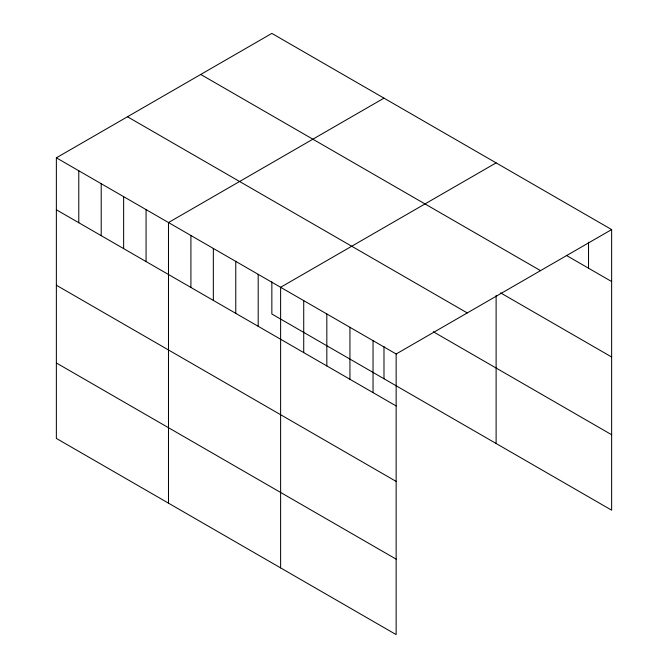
<?xml version="1.0" encoding="UTF-8"?>
<svg xmlns="http://www.w3.org/2000/svg" width="668" height="668" viewBox="0 0 668 668"><rect width="100%" height="100%" fill="white"/><g stroke="black" fill="none" stroke-linecap="round" stroke-linejoin="round"><path stroke-width="1" d="M56.362 157.815L396.149 353.99L396.149 634.6L56.362 438.425L56.362 157.815L271.851 33.4L611.637 229.575L611.637 510.185L271.851 314.01L271.851 281.821M383.983 98.138L168.486 222.553L168.486 503.163M496.115 162.875L280.618 287.29L280.618 567.9M396.149 353.99L611.637 229.575M566.322 255.376L611.637 281.545M200.742 74.457L540.529 270.632M500.557 292.86L611.637 356.996M127.471 116.758L467.258 312.933M433.323 331.779L611.637 434.734M56.362 209.777L396.149 405.952M56.362 285.236L396.149 481.411M56.362 362.974L396.149 559.149M588.533 242.217L588.533 268.202M496.115 295.473L496.115 443.485M383.983 346.558L383.983 378.748M373.045 340.647L373.045 392.617M349.94 327.312L349.94 379.274M326.827 313.968L326.827 365.939M303.723 300.625L303.723 352.595M258.19 274.339L258.19 326.31M235.771 261.397L235.771 313.359M213.343 248.446L213.343 300.416M190.914 235.495L190.914 287.465M146.067 209.602L146.067 261.572M123.638 196.659L123.638 248.621M101.21 183.708L101.21 235.679M78.782 170.757L78.782 222.728"/></g></svg>
